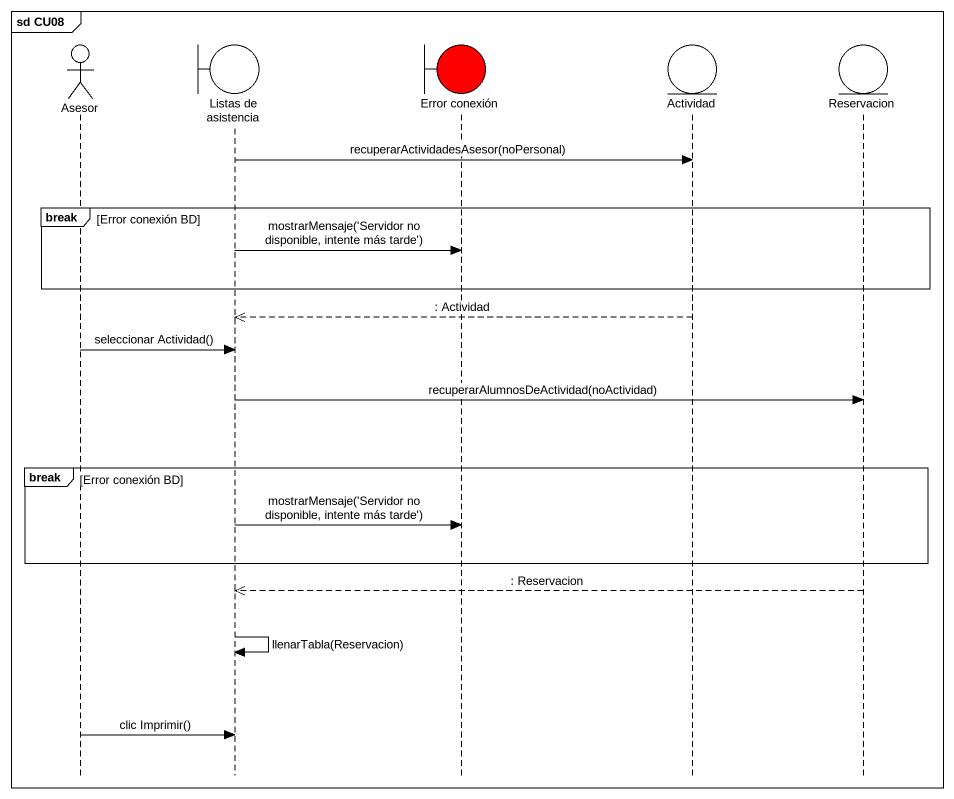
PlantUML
@startuml
mainframe sd CU08
hide footbox
actor Asesor
boundary "Listas de asistencia" as Listas_de_asistencia
boundary "Error conexión" as Error_conexión #FF0000
entity Actividad
entity Reservacion

Listas_de_asistencia -> Actividad : recuperarActividadesAsesor(noPersonal)
break Error conexión BD
  Listas_de_asistencia -> Error_conexión : mostrarMensaje('Servidor no disponible, intente más tarde')
end
Actividad -->> Listas_de_asistencia : : Actividad
Asesor -> Listas_de_asistencia : seleccionar Actividad()
Listas_de_asistencia -> Reservacion : recuperarAlumnosDeActividad(noActividad)
break Error conexión BD
  Listas_de_asistencia -> Error_conexión : mostrarMensaje('Servidor no disponible, intente más tarde')
end
Reservacion -->> Listas_de_asistencia : : Reservacion
Listas_de_asistencia -> Listas_de_asistencia : llenarTabla(Reservacion)
Asesor -> Listas_de_asistencia : clic Imprimir()
@enduml
